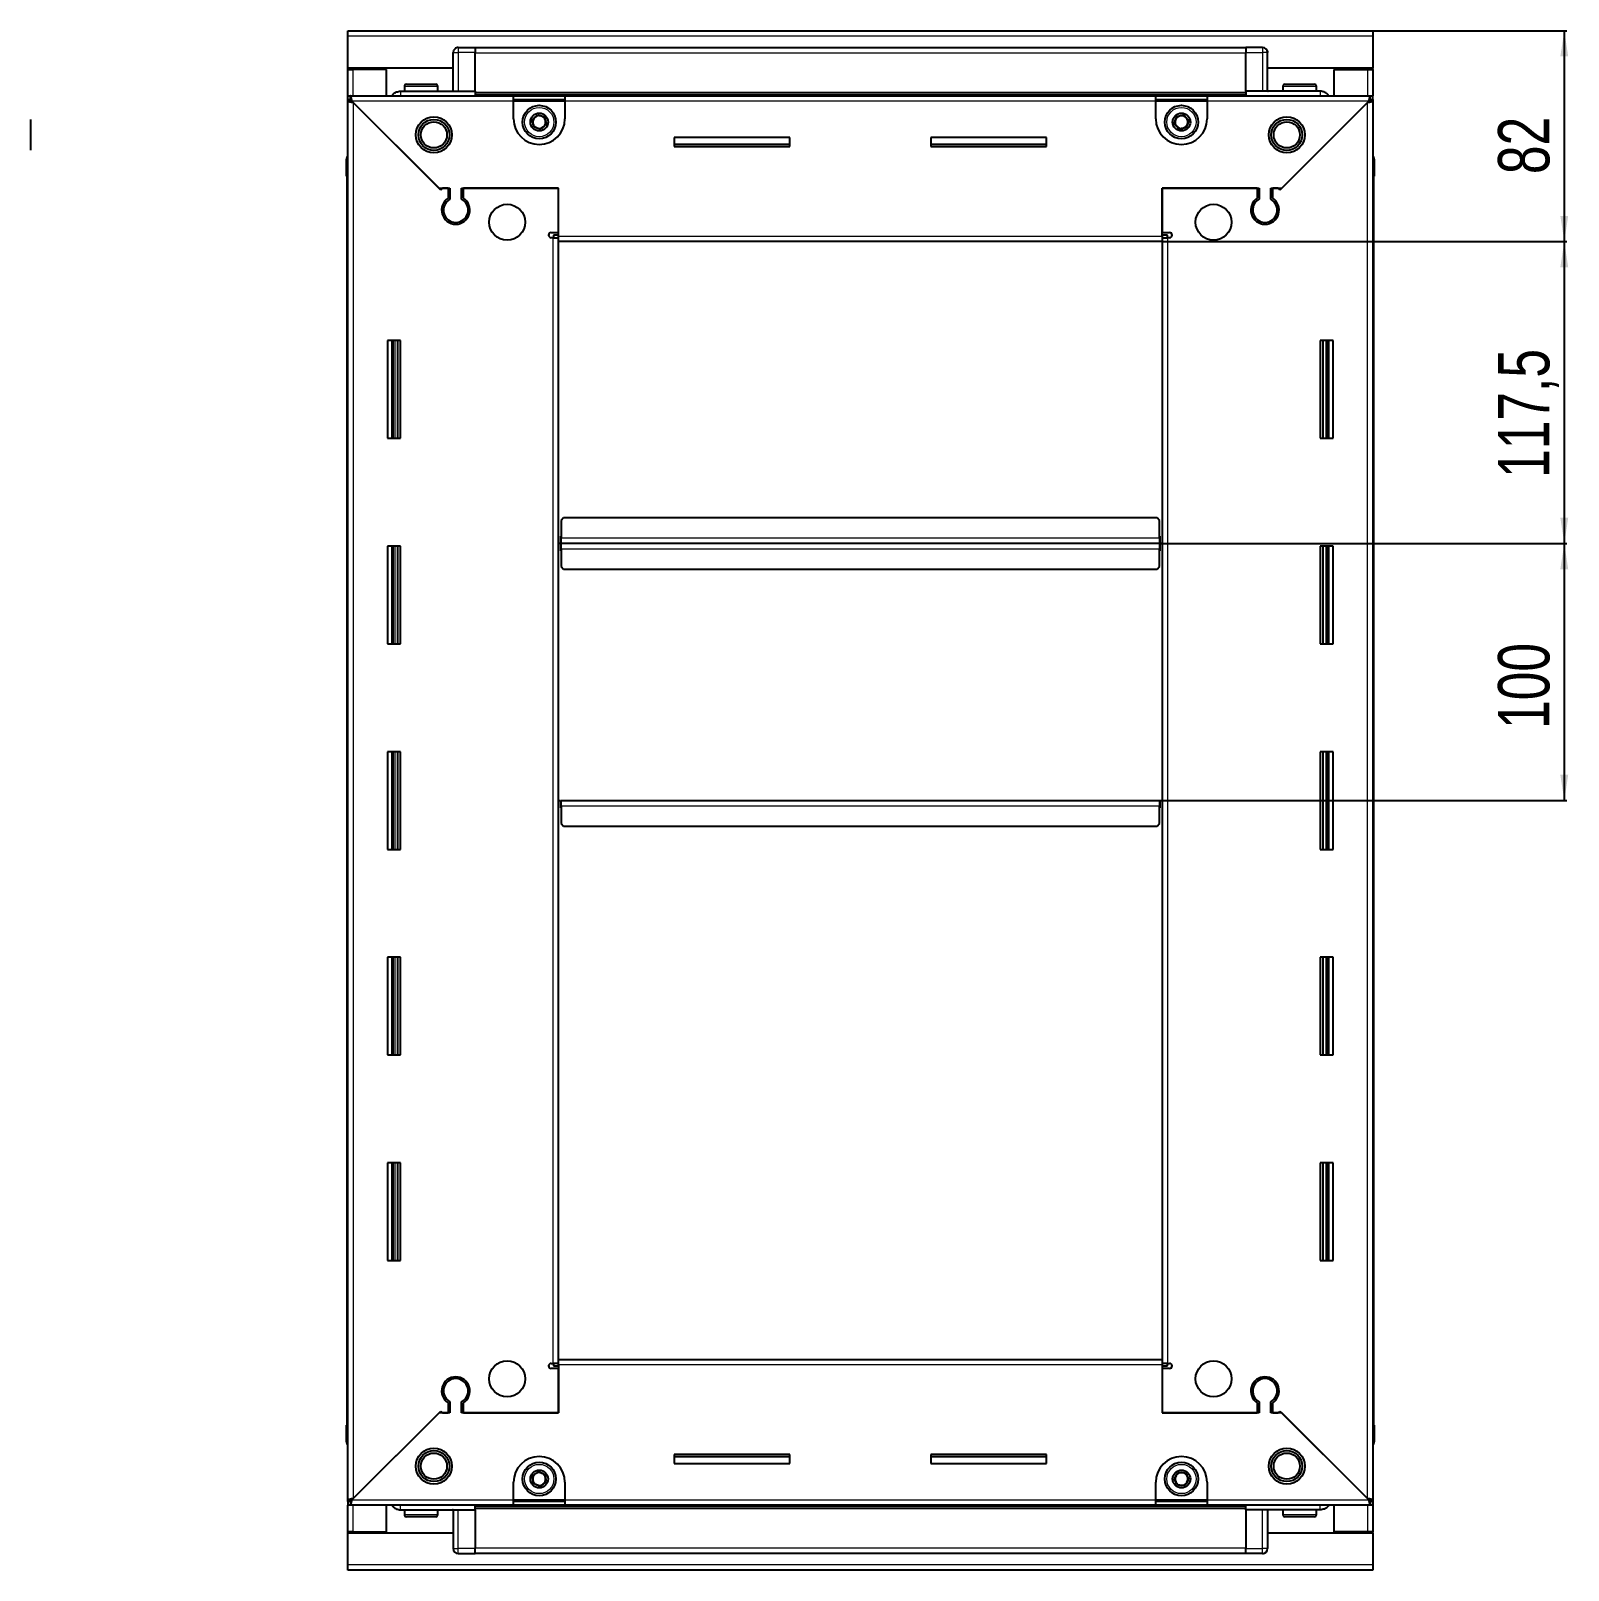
# Model space of a CAD drawing. Header units: millimetres. Extents: x 1021 to 3854, y -887 to 1579.
# Drawn here: x 3255 to 3854, y 843 to 1442 of the extents above; entities that cross this region are included whole.
import ezdxf

# ---------------------------------------------------------------- set-up
doc = ezdxf.new("R2010")
doc.units = ezdxf.units.MM
doc.layers.add('FORMAT', color=7, linetype='Continuous')
doc.styles.add('SLDTEXTSTYLE0', font='TXT', dxfattribs={"width": 0.75})
doc.dimstyles.new('SLDDIMSTYLE0', dxfattribs={"dimtxt": 20, "dimasz": 10, "dimexe": 0, "dimexo": 0.0625, "dimgap": 5, "dimtad": 2, "dimdec": 1, "dimrnd": 1e-09, "dimzin": 12, "dimdsep": 46, "dimtxsty": 'SLDTEXTSTYLE0', "dimsah": 1, "dimcen": 0.09, "dimadec": 0, "dimazin": 3, "dimtfac": 1, "dimtofl": 0, "dimtmove": 0, "dimatfit": 3, "dimfxl": 0, "dimfrac": 2, "dimtolj": 1, "dimtzin": 12, "dimarcsym": 0})

# ---------------------------------------------------------------- blocks, each defined once
blk = doc.blocks.new('_D_5')
at = {"layer": 'FORMAT'}
for p, q in [((3777.51, 1442.16), (3853.01, 1442.16)), ((3852.01, 1442.16), (3852.01, 1360.16)), ((3695.51, 1360.16), (3853.01, 1360.16))]:
    blk.add_line(p, q, dxfattribs=at)
for points in [[(3852.01, 1442.16), (3850.47, 1432.16), (3853.54, 1432.16)], [(3852.01, 1360.16), (3853.54, 1370.16), (3850.47, 1370.16)]]:
    blk.add_solid(points, dxfattribs=at)
at = {"layer": 'FORMAT', "insert": (3826.22, 1386.39), "char_height": 20, "attachment_point": 1, "rotation": 90, "style": 'SLDTEXTSTYLE0'}
blk.add_mtext('82', dxfattribs=at)
blk = doc.blocks.new('_D_6')
at = {"layer": 'FORMAT'}
for p, q in [((3695.51, 1360.16), (3853.01, 1360.16)), ((3852.01, 1360.16), (3852.01, 1242.66)), ((3694.51, 1242.66), (3853.01, 1242.66))]:
    blk.add_line(p, q, dxfattribs=at)
for points in [[(3852.01, 1360.16), (3850.47, 1350.16), (3853.54, 1350.16)], [(3852.01, 1242.66), (3853.54, 1252.66), (3850.47, 1252.66)]]:
    blk.add_solid(points, dxfattribs=at)
at = {"layer": 'FORMAT', "insert": (3826.22, 1268.16), "char_height": 20, "attachment_point": 1, "rotation": 90, "style": 'SLDTEXTSTYLE0'}
blk.add_mtext('117,5', dxfattribs=at)
blk = doc.blocks.new('_D_7')
at = {"layer": 'FORMAT'}
for p, q in [((3694.51, 1242.66), (3853.01, 1242.66)), ((3852.01, 1242.66), (3852.01, 1142.66)), ((3694.51, 1142.66), (3853.01, 1142.66))]:
    blk.add_line(p, q, dxfattribs=at)
for points in [[(3852.01, 1242.66), (3850.47, 1232.66), (3853.54, 1232.66)], [(3852.01, 1142.66), (3853.54, 1152.66), (3850.47, 1152.66)]]:
    blk.add_solid(points, dxfattribs=at)
at = {"layer": 'FORMAT', "insert": (3826.22, 1170.5), "char_height": 20, "attachment_point": 1, "rotation": 90, "style": 'SLDTEXTSTYLE0'}
blk.add_mtext('100', dxfattribs=at)

msp = doc.modelspace()

# ---------------------------------------------------------------- linework, layer by layer
at = {"color": 7, "linetype": 'Continuous', "lineweight": 25}
for p, q in [((3378.5, 1440.06), (3378.5, 1442.16)), ((3378.5, 1442.16), (3777.5, 1442.16)), ((3378.5, 1427.66), (3378.5, 1440.06)), ((3777.5, 1442.16), (3777.5, 1440.06)), ((3777.5, 1440.06), (3777.5, 1427.66)), ((3419.5, 1418.66), (3419.5, 1433.66)), ((3420.18, 1435.16), (3420.18, 1435.16)), ((3421.5, 1435.66), (3428, 1435.66)), ((3421.5, 1435.66), (3428, 1435.66)), ((3428, 1435.66), (3428, 1435.66)), ((3428, 1435.66), (3428, 1435.66)), ((3428, 1435.66), (3428, 1433.66)), ((3728, 1435.51), (3428, 1435.51)), ((3428, 1418.66), (3428, 1433.66)), ((3728, 1435.66), (3728, 1435.66)), ((3734.5, 1435.66), (3728, 1435.66)), ((3734.5, 1435.66), (3728, 1435.66)), ((3728, 1435.66), (3728, 1433.66)), ((3728, 1418.66), (3728, 1433.66)), ((3736.5, 1433.66), (3736.5, 1433.66)), ((3736.5, 1418.66), (3736.5, 1433.66)), ((3419.5, 1427.66), (3378.5, 1427.66)), ((3378.5, 1427.16), (3378.5, 1427.66)), ((3378.5, 1427.16), (3380.6, 1427.16)), ((3378.5, 1416.91), (3378.5, 1427.16)), ((3380, 1427.16), (3380, 1427.66)), ((3393.5, 1427.16), (3380.6, 1427.16)), ((3393.5, 1416.91), (3393.5, 1427.16)), ((3777.5, 1427.66), (3736.5, 1427.66)), ((3762.5, 1416.91), (3762.5, 1427.16)), ((3762.5, 1427.16), (3775.4, 1427.16)), ((3775.4, 1427.16), (3777.5, 1427.16)), ((3776, 1427.16), (3776, 1427.66)), ((3777.5, 1427.16), (3777.5, 1427.66)), ((3777.5, 1427.16), (3777.5, 1416.91)), ((3400.5, 1420.56), (3400.5, 1418.66)), ((3401.3, 1421.36), (3412.7, 1421.36)), ((3413.5, 1418.66), (3413.5, 1420.56)), ((3742.5, 1420.56), (3742.5, 1418.66)), ((3743.3, 1421.36), (3754.7, 1421.36)), ((3755.5, 1418.66), (3755.5, 1420.56)), ((3378.5, 1415.41), (3378.5, 1416.91)), ((3378.5, 1416.91), (3379.5, 1416.91)), ((3378.5, 1414.91), (3378.5, 1415.41)), ((3378.5, 1415.41), (3379.5, 1415.41)), ((3378.5, 870.41), (3378.5, 1414.91)), ((3380, 1414.91), (3378.5, 1414.91)), ((3379.5, 1415.41), (3379.5, 1416.91)), ((3379.5, 1416.91), (3443, 1416.91)), ((3380.1, 1414.81), (3414, 1380.91)), ((3414.7, 1380.21), (3380.6, 1414.31)), ((3399, 1418.66), (3428, 1418.66)), ((3428, 1418.66), (3428, 1418.16)), ((3428, 1417.51), (3728, 1417.51)), ((3443, 1414.81), (3443, 1416.91)), ((3443, 1416.91), (3463, 1416.91)), ((3443, 1415.41), (3463, 1415.41)), ((3443, 1407.91), (3443, 1414.81)), ((3463, 1416.91), (3463, 1414.81)), ((3463, 1416.91), (3693, 1416.91)), ((3463, 1414.81), (3463, 1407.91)), ((3693, 1414.81), (3693, 1416.91)), ((3693, 1416.91), (3713, 1416.91)), ((3693, 1415.41), (3713, 1415.41)), ((3693, 1407.91), (3693, 1414.81)), ((3713, 1416.91), (3776.5, 1416.91)), ((3713, 1416.91), (3713, 1414.81)), ((3713, 1414.81), (3713, 1407.91)), ((3757, 1418.66), (3728, 1418.66)), ((3728, 1418.66), (3728, 1418.16)), ((3775.4, 1414.31), (3741.3, 1380.21)), ((3742, 1380.91), (3775.9, 1414.81)), ((3776, 1414.91), (3777.5, 1414.91)), ((3776.5, 1415.41), (3776.5, 1416.91)), ((3776.5, 1416.91), (3777.5, 1416.91)), ((3776.5, 1415.41), (3777.5, 1415.41)), ((3777.5, 1415.41), (3777.5, 1416.91)), ((3777.5, 1415.41), (3777.5, 1414.91)), ((3777.5, 1414.91), (3777.5, 870.41)), ((3255.08, 1395.66), (3255.08, 1407.66)), ((3550.5, 1400.66), (3505.5, 1400.66)), ((3505.5, 1400.66), (3505.5, 1397.16)), ((3550.5, 1397.91), (3505.5, 1397.91)), ((3505.5, 1397.16), (3550.5, 1397.16)), ((3550.5, 1397.16), (3550.5, 1400.66)), ((3650.5, 1400.66), (3605.5, 1400.66)), ((3605.5, 1400.66), (3605.5, 1397.16)), ((3650.5, 1397.91), (3605.5, 1397.91)), ((3605.5, 1397.16), (3650.5, 1397.16)), ((3650.5, 1397.16), (3650.5, 1400.66)), ((3378, 1392.16), (3378, 1385.66)), ((3378, 1385.66), (3378, 1392.16)), ((3777.51, 1393.49), (3777.51, 1393.49)), ((3778, 1385.66), (3778, 1392.16)), ((3778.01, 1392.16), (3778.01, 1385.66)), ((3378, 1385.66), (3378, 1385.66)), ((3378.5, 1385.66), (3378, 1385.66)), ((3378.15, 1385.66), (3378.15, 899.66)), ((3777.51, 1385.66), (3778, 1385.66)), ((3777.85, 899.66), (3777.85, 1385.66)), ((3778, 1385.66), (3778, 1385.66)), ((3778.01, 1385.66), (3778, 1385.66)), ((3414, 1380.91), (3418.2, 1380.91)), ((3415.4, 1380.91), (3414.7, 1380.21)), ((3417.5, 1380.91), (3415.4, 1380.91)), ((3417.5, 1380.91), (3417.5, 1377.02)), ((3418.2, 1380.91), (3418.2, 1376.63)), ((3422.8, 1380.91), (3460.5, 1380.91)), ((3422.8, 1376.63), (3422.8, 1380.91)), ((3423.5, 1377.02), (3423.5, 1380.91)), ((3460.5, 1380.91), (3423.5, 1380.91)), ((3460.5, 1362.26), (3460.5, 1380.91)), ((3460.5, 1363.66), (3460.5, 1380.91)), ((3695.5, 1380.91), (3733.2, 1380.91)), ((3695.5, 1362.26), (3695.5, 1380.91)), ((3695.5, 1380.91), (3695.5, 1363.66)), ((3732.5, 1380.91), (3695.5, 1380.91)), ((3732.5, 1380.91), (3732.5, 1377.02)), ((3733.2, 1380.91), (3733.2, 1376.63)), ((3737.8, 1380.91), (3742, 1380.91)), ((3737.8, 1376.63), (3737.8, 1380.91)), ((3740.6, 1380.91), (3738.5, 1380.91)), ((3738.5, 1377.02), (3738.5, 1380.91)), ((3741.3, 1380.21), (3740.6, 1380.91)), ((3418.5, 1368.05), (3418.5, 1367.29)), ((3737.5, 1368.05), (3737.5, 1367.29)), ((3457.65, 1363.66), (3460.5, 1363.66)), ((3458.4, 1361.66), (3457.65, 1361.66)), ((3458.4, 1361.66), (3460.5, 1361.66)), ((3460.5, 1362.66), (3458.5, 1362.66)), ((3458.5, 1362.66), (3458.5, 1361.66)), ((3460.5, 1360.16), (3460.5, 1362.26)), ((3695.5, 1360.16), (3460.5, 1360.16)), ((3460.5, 925.16), (3460.5, 1360.16)), ((3695.5, 1363.66), (3698.35, 1363.66)), ((3697.5, 1362.66), (3695.5, 1362.66)), ((3695.5, 1362.26), (3695.5, 1360.16)), ((3695.5, 1361.66), (3697.6, 1361.66)), ((3695.5, 1360.16), (3695.5, 925.16)), ((3697.5, 1361.66), (3697.5, 1362.66)), ((3698.35, 1361.66), (3697.6, 1361.66)), ((3399, 1321.66), (3394, 1321.66)), ((3394, 1321.66), (3394, 1283.66)), ((3396.15, 1283.66), (3396.15, 1321.66)), ((3397.95, 1283.66), (3397.95, 1321.66)), ((3397.98, 1283.66), (3397.98, 1321.66)), ((3399, 1283.66), (3399, 1321.66)), ((3757, 1321.66), (3757, 1283.66)), ((3762, 1321.66), (3757, 1321.66)), ((3758.03, 1321.66), (3758.03, 1283.66)), ((3758.06, 1321.66), (3758.06, 1283.66)), ((3759.85, 1321.66), (3759.85, 1283.66)), ((3762, 1283.66), (3762, 1321.66)), ((3394, 1283.66), (3399, 1283.66)), ((3757, 1283.66), (3762, 1283.66)), ((3462.5, 1252.66), (3461.5, 1251.66)), ((3693.5, 1252.66), (3462.5, 1252.66)), ((3694.5, 1251.66), (3693.5, 1252.66)), ((3461.5, 1251.66), (3461.5, 1244.76)), ((3694.5, 1244.76), (3694.5, 1251.66)), ((3399, 1241.66), (3394, 1241.66)), ((3394, 1241.66), (3394, 1203.66)), ((3396.15, 1203.66), (3396.15, 1241.66)), ((3397.95, 1203.66), (3397.95, 1241.66)), ((3397.98, 1203.66), (3397.98, 1241.66)), ((3399, 1203.66), (3399, 1241.66)), ((3461.25, 1242.66), (3460.5, 1242.66)), ((3461.5, 1245.51), (3461.25, 1245.51)), ((3461.25, 1245.51), (3461.25, 1242.66)), ((3461.25, 1242.66), (3461.25, 1239.81)), ((3461.5, 1242.66), (3461.5, 1244.76)), ((3461.5, 1240.56), (3461.5, 1242.66)), ((3694.5, 1242.66), (3461.5, 1242.66)), ((3461.5, 1240.56), (3461.5, 1233.66)), ((3694.75, 1245.51), (3694.5, 1245.51)), ((3694.5, 1244.76), (3694.5, 1242.66)), ((3694.5, 1242.66), (3694.5, 1240.56)), ((3694.5, 1233.66), (3694.5, 1240.56)), ((3694.75, 1242.66), (3694.75, 1245.51)), ((3694.75, 1239.81), (3694.75, 1242.66)), ((3695.5, 1242.66), (3694.75, 1242.66)), ((3757, 1241.66), (3757, 1203.66)), ((3762, 1241.66), (3757, 1241.66)), ((3758.03, 1241.66), (3758.03, 1203.66)), ((3758.06, 1241.66), (3758.06, 1203.66)), ((3759.85, 1241.66), (3759.85, 1203.66)), ((3762, 1203.66), (3762, 1241.66)), ((3461.25, 1239.81), (3461.5, 1239.81)), ((3694.5, 1239.81), (3694.75, 1239.81)), ((3461.5, 1233.66), (3462.5, 1232.66)), ((3462.5, 1232.66), (3693.5, 1232.66)), ((3693.5, 1232.66), (3694.5, 1233.66)), ((3394, 1203.66), (3399, 1203.66)), ((3757, 1203.66), (3762, 1203.66)), ((3399, 1161.66), (3394, 1161.66)), ((3394, 1161.66), (3394, 1123.66)), ((3396.15, 1123.66), (3396.15, 1161.66)), ((3397.95, 1123.66), (3397.95, 1161.66)), ((3397.98, 1123.66), (3397.98, 1161.66)), ((3399, 1123.66), (3399, 1161.66)), ((3757, 1161.66), (3757, 1123.66)), ((3762, 1161.66), (3757, 1161.66)), ((3758.03, 1161.66), (3758.03, 1123.66)), ((3758.06, 1161.66), (3758.06, 1123.66)), ((3759.85, 1161.66), (3759.85, 1123.66)), ((3762, 1123.66), (3762, 1161.66)), ((3460.5, 1142.66), (3461.25, 1142.66)), ((3461.25, 1142.66), (3461.25, 1139.81)), ((3461.25, 1139.81), (3461.5, 1139.81)), ((3461.5, 1140.56), (3461.5, 1142.66)), ((3461.5, 1142.66), (3694.5, 1142.66)), ((3461.5, 1140.56), (3461.5, 1133.66)), ((3694.5, 1142.66), (3694.5, 1140.56)), ((3694.5, 1133.66), (3694.5, 1140.56)), ((3694.5, 1139.81), (3694.75, 1139.81)), ((3694.75, 1139.81), (3694.75, 1142.66)), ((3694.75, 1142.66), (3695.5, 1142.66)), ((3461.5, 1133.66), (3462.5, 1132.66)), ((3462.5, 1132.66), (3693.5, 1132.66)), ((3693.5, 1132.66), (3694.5, 1133.66)), ((3394, 1123.66), (3399, 1123.66)), ((3757, 1123.66), (3762, 1123.66)), ((3399, 1081.66), (3394, 1081.66)), ((3394, 1081.66), (3394, 1043.66)), ((3396.15, 1043.66), (3396.15, 1081.66)), ((3397.95, 1043.66), (3397.95, 1081.66)), ((3397.98, 1043.66), (3397.98, 1081.66)), ((3399, 1043.66), (3399, 1081.66)), ((3757, 1081.66), (3757, 1043.66)), ((3762, 1081.66), (3757, 1081.66)), ((3758.03, 1081.66), (3758.03, 1043.66)), ((3758.06, 1081.66), (3758.06, 1043.66)), ((3759.85, 1081.66), (3759.85, 1043.66)), ((3762, 1043.66), (3762, 1081.66)), ((3394, 1043.66), (3399, 1043.66)), ((3757, 1043.66), (3762, 1043.66)), ((3399, 1001.66), (3394, 1001.66)), ((3394, 1001.66), (3394, 963.66)), ((3396.15, 963.66), (3396.15, 1001.66)), ((3397.95, 963.66), (3397.95, 1001.66)), ((3397.98, 963.66), (3397.98, 1001.66)), ((3399, 963.66), (3399, 1001.66)), ((3757, 1001.66), (3757, 963.66)), ((3762, 1001.66), (3757, 1001.66)), ((3758.03, 1001.66), (3758.03, 963.66)), ((3758.06, 1001.66), (3758.06, 963.66)), ((3759.85, 1001.66), (3759.85, 963.66)), ((3762, 963.66), (3762, 1001.66)), ((3394, 963.66), (3399, 963.66)), ((3757, 963.66), (3762, 963.66)), ((3457.65, 923.66), (3458.4, 923.66)), ((3460.5, 923.66), (3458.4, 923.66)), ((3458.5, 923.66), (3458.5, 922.66)), ((3458.5, 922.66), (3460.5, 922.66)), ((3460.5, 923.06), (3460.5, 925.16)), ((3460.5, 925.16), (3695.5, 925.16)), ((3460.5, 923.06), (3460.5, 904.41)), ((3695.5, 925.16), (3695.5, 923.06)), ((3697.6, 923.66), (3695.5, 923.66)), ((3695.5, 923.06), (3695.5, 904.41)), ((3695.5, 922.66), (3697.5, 922.66)), ((3697.5, 922.66), (3697.5, 923.66)), ((3697.6, 923.66), (3698.35, 923.66)), ((3418.5, 918.04), (3418.5, 917.28)), ((3460.5, 921.66), (3457.65, 921.66)), ((3460.5, 904.41), (3460.5, 921.66)), ((3695.5, 921.66), (3695.5, 904.41)), ((3698.35, 921.66), (3695.5, 921.66)), ((3737.5, 918.04), (3737.5, 917.28)), ((3380.6, 871.01), (3414.7, 905.11)), ((3414.7, 905.11), (3415.4, 904.41)), ((3417.5, 908.3), (3417.5, 904.41)), ((3418.2, 908.7), (3418.2, 904.41)), ((3422.8, 904.41), (3422.8, 908.7)), ((3423.5, 904.41), (3423.5, 908.3)), ((3732.5, 908.3), (3732.5, 904.41)), ((3733.2, 908.7), (3733.2, 904.41)), ((3737.8, 904.41), (3737.8, 908.7)), ((3738.5, 904.41), (3738.5, 908.3)), ((3740.6, 904.41), (3741.3, 905.11)), ((3741.3, 905.11), (3775.4, 871.01)), ((3378, 899.66), (3378, 899.66)), ((3378, 893.16), (3378, 899.66)), ((3378, 899.66), (3378, 899.66)), ((3378, 899.66), (3378, 893.16)), ((3378.5, 899.66), (3378, 899.66)), ((3414, 904.41), (3380.1, 870.51)), ((3418.2, 904.41), (3414, 904.41)), ((3415.4, 904.41), (3417.5, 904.41)), ((3460.5, 904.41), (3422.8, 904.41)), ((3423.5, 904.41), (3460.5, 904.41)), ((3733.2, 904.41), (3695.5, 904.41)), ((3695.5, 904.41), (3732.5, 904.41)), ((3742, 904.41), (3737.8, 904.41)), ((3738.5, 904.41), (3740.6, 904.41)), ((3775.9, 870.51), (3742, 904.41)), ((3777.5, 899.66), (3778, 899.66)), ((3778.01, 899.66), (3778, 899.66)), ((3778, 899.66), (3778, 893.16)), ((3778.01, 893.16), (3778.01, 899.66)), ((3378.5, 891.84), (3378.5, 891.84)), ((3550.5, 888.16), (3505.5, 888.16)), ((3505.5, 888.16), (3505.5, 884.66)), ((3505.5, 887.41), (3550.5, 887.41)), ((3550.5, 884.66), (3550.5, 888.16)), ((3650.5, 888.16), (3605.5, 888.16)), ((3605.5, 888.16), (3605.5, 884.66)), ((3605.5, 887.41), (3650.5, 887.41)), ((3650.5, 884.66), (3650.5, 888.16)), ((3505.5, 884.66), (3550.5, 884.66)), ((3605.5, 884.66), (3650.5, 884.66)), ((3443, 870.51), (3443, 877.41)), ((3463, 877.41), (3463, 870.51)), ((3693, 870.51), (3693, 877.41)), ((3713, 877.41), (3713, 870.51)), ((3378.5, 869.91), (3378.5, 870.41)), ((3380, 870.41), (3378.5, 870.41)), ((3378.5, 869.91), (3378.5, 868.41)), ((3379.5, 869.91), (3378.5, 869.91)), ((3379.5, 869.91), (3379.5, 868.41)), ((3443, 868.41), (3443, 870.51)), ((3463, 869.91), (3443, 869.91)), ((3463, 870.51), (3463, 868.41)), ((3693, 868.41), (3693, 870.51)), ((3713, 869.91), (3693, 869.91)), ((3713, 870.51), (3713, 868.41)), ((3776, 870.41), (3777.5, 870.41)), ((3776.5, 869.91), (3776.5, 868.41)), ((3777.5, 869.91), (3776.5, 869.91)), ((3777.5, 870.41), (3777.5, 869.91)), ((3777.5, 869.91), (3777.5, 868.41)), ((3378.5, 858.16), (3378.5, 868.41)), ((3379.5, 868.41), (3378.5, 868.41)), ((3443, 868.41), (3379.5, 868.41)), ((3393.5, 858.16), (3393.5, 868.41)), ((3399, 866.66), (3428, 866.66)), ((3400.5, 866.66), (3400.5, 864.76)), ((3405.08, 863.96), (3401.3, 863.96)), ((3412.7, 863.96), (3405.08, 863.96)), ((3413.5, 864.76), (3413.5, 866.66)), ((3419.5, 866.66), (3419.5, 851.66)), ((3728, 867.81), (3428, 867.81)), ((3428, 866.66), (3428, 867.16)), ((3428, 866.66), (3428, 851.66)), ((3463, 868.41), (3443, 868.41)), ((3693, 868.41), (3463, 868.41)), ((3713, 868.41), (3693, 868.41)), ((3776.5, 868.41), (3713, 868.41)), ((3728, 866.66), (3728, 867.16)), ((3757, 866.66), (3728, 866.66)), ((3728, 866.66), (3728, 851.66)), ((3736.5, 866.66), (3736.5, 851.66)), ((3742.5, 866.66), (3742.5, 864.76)), ((3750.3, 863.96), (3743.3, 863.96)), ((3754.7, 863.96), (3750.3, 863.96)), ((3755.5, 864.76), (3755.5, 866.66)), ((3762.5, 858.16), (3762.5, 868.41)), ((3777.5, 868.41), (3776.5, 868.41)), ((3777.5, 868.41), (3777.5, 858.16)), ((3380.6, 858.16), (3378.5, 858.16)), ((3378.5, 857.66), (3378.5, 858.16)), ((3378.5, 845.26), (3378.5, 857.66)), ((3378.5, 857.66), (3419.5, 857.66)), ((3380, 857.66), (3380, 858.16)), ((3380.6, 858.16), (3393.5, 858.16)), ((3736.5, 857.66), (3777.5, 857.66)), ((3775.4, 858.16), (3762.5, 858.16)), ((3777.5, 858.16), (3775.4, 858.16)), ((3776, 857.66), (3776, 858.16)), ((3777.5, 857.66), (3777.5, 858.16)), ((3777.5, 857.66), (3777.5, 845.26)), ((3419.5, 851.66), (3419.5, 851.66)), ((3428, 849.66), (3428, 851.66)), ((3728, 849.66), (3728, 851.66)), ((3378.5, 843.16), (3378.5, 845.26)), ((3421.5, 849.66), (3428, 849.66)), ((3421.5, 849.66), (3428, 849.66)), ((3428, 849.81), (3728, 849.81)), ((3428, 849.66), (3428, 849.66)), ((3728, 849.66), (3728.01, 849.66)), ((3734.5, 849.66), (3728, 849.66)), ((3728, 849.66), (3728, 849.66)), ((3734.5, 849.66), (3728, 849.66)), ((3735.83, 850.16), (3735.83, 850.16)), ((3777.5, 845.26), (3777.5, 843.16)), ((3777.5, 843.16), (3378.5, 843.16))]:
    msp.add_line(p, q, dxfattribs=at)
at = {"color": 8, "linetype": 'Continuous', "lineweight": 18}
for p, q in [((3777.5, 1440.06), (3378.5, 1440.06)), ((3419.5, 1433.66), (3421.5, 1433.66)), ((3421.5, 1435.66), (3421.5, 1433.66)), ((3421.5, 1433.66), (3421.5, 1418.66)), ((3428, 1433.66), (3421.5, 1433.66)), ((3728, 1433.51), (3428, 1433.51)), ((3728, 1433.66), (3734.5, 1433.66)), ((3734.5, 1435.66), (3734.5, 1433.66)), ((3734.5, 1433.66), (3734.5, 1418.66)), ((3736.5, 1433.66), (3734.5, 1433.66)), ((3380.6, 1427.16), (3380.6, 1427.66)), ((3380.6, 1416.91), (3380.6, 1427.16)), ((3775.4, 1427.66), (3775.4, 1427.16)), ((3775.4, 1427.16), (3775.4, 1416.91)), ((3400.5, 1420.56), (3413.5, 1420.56)), ((3742.5, 1420.56), (3755.5, 1420.56)), ((3443, 1414.81), (3380.1, 1414.81)), ((3380.6, 1414.31), (3380.6, 871.01)), ((3728, 1418.16), (3428, 1418.16)), ((3728, 1416.93), (3428, 1416.93)), ((3443, 1414.81), (3463, 1414.81)), ((3693, 1414.81), (3463, 1414.81)), ((3693, 1414.81), (3713, 1414.81)), ((3775.9, 1414.81), (3713, 1414.81)), ((3775.4, 871.01), (3775.4, 1414.31)), ((3378.5, 1392.16), (3378, 1392.16)), ((3777.5, 1392.16), (3778, 1392.16)), ((3458.4, 923.66), (3458.4, 1361.66)), ((3460.5, 1362.26), (3695.5, 1362.26)), ((3697.6, 1361.66), (3697.6, 923.66)), ((3395.5, 1321.66), (3395.5, 1283.66)), ((3396.74, 1321.66), (3396.74, 1283.66)), ((3759.27, 1283.66), (3759.27, 1321.66)), ((3760.5, 1283.66), (3760.5, 1321.66)), ((3395.5, 1241.66), (3395.5, 1203.66)), ((3396.74, 1241.66), (3396.74, 1203.66)), ((3694.5, 1244.76), (3461.5, 1244.76)), ((3461.5, 1240.56), (3694.5, 1240.56)), ((3759.27, 1203.66), (3759.27, 1241.66)), ((3760.5, 1203.66), (3760.5, 1241.66)), ((3395.5, 1161.66), (3395.5, 1123.66)), ((3396.74, 1161.66), (3396.74, 1123.66)), ((3759.27, 1123.66), (3759.27, 1161.66)), ((3760.5, 1123.66), (3760.5, 1161.66)), ((3461.5, 1140.56), (3694.5, 1140.56)), ((3395.5, 1081.66), (3395.5, 1043.66)), ((3396.74, 1081.66), (3396.74, 1043.66)), ((3759.27, 1043.66), (3759.27, 1081.66)), ((3760.5, 1043.66), (3760.5, 1081.66)), ((3395.5, 1001.66), (3395.5, 963.66)), ((3396.74, 1001.66), (3396.74, 963.66)), ((3759.27, 963.66), (3759.27, 1001.66)), ((3760.5, 963.66), (3760.5, 1001.66)), ((3695.5, 923.06), (3460.5, 923.06)), ((3378.5, 893.16), (3378, 893.16)), ((3777.5, 893.16), (3778, 893.16)), ((3380.1, 870.51), (3443, 870.51)), ((3463, 870.51), (3443, 870.51)), ((3463, 870.51), (3693, 870.51)), ((3713, 870.51), (3693, 870.51)), ((3713, 870.51), (3775.9, 870.51)), ((3380.6, 858.16), (3380.6, 868.41)), ((3404.81, 864.76), (3400.5, 864.76)), ((3413.5, 864.76), (3404.81, 864.76)), ((3421.5, 851.66), (3421.5, 866.66)), ((3428, 868.4), (3728, 868.4)), ((3428, 867.16), (3728, 867.16)), ((3734.5, 851.66), (3734.5, 866.66)), ((3750.48, 864.76), (3742.5, 864.76)), ((3755.5, 864.76), (3750.48, 864.76)), ((3775.4, 868.41), (3775.4, 858.16)), ((3380.6, 857.66), (3380.6, 858.16)), ((3775.4, 858.16), (3775.4, 857.66)), ((3419.5, 851.66), (3421.5, 851.66)), ((3428, 851.66), (3421.5, 851.66)), ((3421.5, 849.66), (3421.5, 851.66)), ((3428, 851.81), (3728, 851.81)), ((3728, 851.66), (3734.5, 851.66)), ((3736.5, 851.66), (3734.5, 851.66)), ((3734.5, 849.66), (3734.5, 851.66)), ((3777.5, 845.26), (3378.5, 845.26))]:
    msp.add_line(p, q, dxfattribs=at)
at = {"color": 7, "linetype": 'Continuous', "lineweight": 25, "flags": 128}
msp.add_lwpolyline([(3736.36, 1434.42), (3736.47, 1434.05), (3736.5, 1433.66)], dxfattribs=at)
at = {"color": 7, "linetype": 'Continuous', "lineweight": 25}
for centre, radius in [((3412, 1401.66), 7), ((3412, 1401.66), 6.03), ((3453, 1406.66), 6.5), ((3453, 1406.66), 3.46), ((3703, 1406.66), 6.5), ((3703, 1406.66), 3.46), ((3744, 1401.66), 7), ((3744, 1401.66), 6.03), ((3412, 1401.66), 5.1), ((3744, 1401.66), 5.1), ((3440.5, 1367.66), 7), ((3715.5, 1367.66), 7), ((3440.5, 917.66), 7), ((3715.5, 917.66), 7), ((3412, 883.66), 7), ((3412, 883.66), 6.03), ((3412, 883.66), 5.1), ((3744, 883.66), 7), ((3744, 883.66), 6.03), ((3744, 883.66), 5.1), ((3453, 878.66), 6.5), ((3453, 878.66), 3.46), ((3703, 878.66), 6.5), ((3703, 878.66), 3.46)]:
    msp.add_circle(centre, radius, dxfattribs=at)
at = {"color": 8, "linetype": 'Continuous', "lineweight": 18}
for centre in [(3453, 1406.66), (3703, 1406.66), (3453, 878.66), (3703, 878.66)]:
    msp.add_circle(centre, 5.7, dxfattribs=at)
at = {"color": 7, "linetype": 'Continuous', "lineweight": 25}
for centre, radius, start, end in [((3421.5, 1433.66), 2, 90, 180), ((3421.5, 1433.66), 2, 90, 131.40962), ((3734.5, 1433.66), 2, 0, 90), ((3401.3, 1420.56), 0.8, 90, 180), ((3412.7, 1420.56), 0.8, 0, 90), ((3743.3, 1420.56), 0.8, 90, 180), ((3754.7, 1420.56), 0.8, 0, 90), ((3419.3, 1418.86), 0.2, 270, 0), ((3736.7, 1418.86), 0.2, 180, 270), ((3453, 1407.91), 10, 180, 270), ((3453, 1406.66), 2.5, 134.01559, 194.01559), ((3453, 1406.66), 2.5, 74.01559, 134.01559), ((3453, 1407.91), 10, 270, 0), ((3453, 1406.66), 2.5, 14.01559, 74.01559), ((3703, 1407.91), 10, 180, 270), ((3703, 1406.66), 2.5, 100.11158, 160.11158), ((3703, 1406.66), 2.5, 40.11158, 100.11158), ((3703, 1407.91), 10, 270, 0), ((3703, 1406.66), 2.5, 340.11158, 40.11158), ((3453, 1406.66), 2.5, 194.01559, 254.01559), ((3453, 1406.66), 2.5, 254.01559, 314.01559), ((3453, 1406.66), 2.5, 314.01559, 14.01559), ((3703, 1406.66), 2.5, 160.11158, 220.11158), ((3703, 1406.66), 2.5, 220.11158, 280.11158), ((3703, 1406.66), 2.5, 280.11158, 340.11158), ((3380, 1392.16), 2, 138.59038, 180), ((3776, 1392.16), 2, 0, 41.40962), ((3420.5, 1372.41), 5.5, 123.05573, 56.94427), ((3420.5, 1372.41), 4.8, 118.63099, 61.36901), ((3735.5, 1372.41), 5.5, 123.05573, 56.94427), ((3735.5, 1372.41), 4.8, 118.63099, 61.36901), ((3457.65, 1362.66), 1, 90, 270), ((3698.35, 1362.66), 1, 270, 90), ((3457.65, 922.66), 1, 90, 270), ((3698.35, 922.66), 1, 270, 90), ((3420.5, 912.91), 5.5, 303.05573, 236.94427), ((3420.5, 912.91), 4.8, 298.63099, 241.36901), ((3735.5, 912.91), 5.5, 303.05573, 236.94427), ((3735.5, 912.91), 4.8, 298.63099, 241.36901), ((3380, 893.16), 2, 180, 221.39416), ((3776, 893.16), 2, 318.59038, 0), ((3453, 877.41), 10, 90, 180), ((3453, 877.41), 10, 0, 90), ((3703, 877.41), 10, 90, 180), ((3703, 877.41), 10, 0, 90), ((3453, 878.66), 2.5, 127.47401, 187.47401), ((3453, 878.66), 2.5, 67.47401, 127.47401), ((3453, 878.66), 2.5, 7.47401, 67.47401), ((3703, 878.66), 2.5, 87.04236, 147.04236), ((3703, 878.66), 2.5, 27.04236, 87.04236), ((3453, 878.66), 2.5, 187.47401, 247.47401), ((3453, 878.66), 2.5, 247.47401, 307.47401), ((3453, 878.66), 2.5, 307.47401, 7.47401), ((3703, 878.66), 2.5, 147.04236, 207.04236), ((3703, 878.66), 2.5, 207.04236, 267.04236), ((3703, 878.66), 2.5, 267.04236, 327.04236), ((3703, 878.66), 2.5, 327.04236, 27.04236), ((3401.3, 864.76), 0.8, 180, 270), ((3412.7, 864.76), 0.8, 270, 360), ((3419.3, 866.46), 0.2, 0, 90), ((3736.7, 866.46), 0.2, 90, 180), ((3743.3, 864.76), 0.8, 180, 270), ((3754.7, 864.76), 0.8, 270, 360), ((3421.5, 851.66), 2, 180, 270), ((3421.5, 851.66), 2, 180, 270), ((3734.5, 851.66), 2, 270, 0), ((3734.5, 851.66), 2, 270, 311.40962)]:
    msp.add_arc(centre, radius, start, end, dxfattribs=at)
for points, knots in [([(3378.5, 1414.91), (3378.53, 1414.87), (3378.58, 1414.78), (3378.98, 1414.64), (3379.53, 1414.51), (3380.11, 1414.4), (3380.48, 1414.34), (3380.6, 1414.31)], [0, 0, 0, 0, 0.230255, 0.448522, 0.666786, 0.88505, 1, 1, 1, 1]), ([(3380.1, 1414.81), (3380.06, 1415.07), (3379.97, 1415.56), (3379.84, 1416.2), (3379.7, 1416.67), (3379.59, 1416.89), (3379.53, 1416.91), (3379.5, 1416.91)], [0, 0, 0, 0, 0.230255, 0.448522, 0.666786, 0.88505, 1, 1, 1, 1]), ([(3395.79, 1416.91), (3395.91, 1417.11), (3396.3, 1417.76), (3397.45, 1418.47), (3398.49, 1418.6), (3399, 1418.66)], [0, 0, 0, 0, 0.18225, 0.591125, 1, 1, 1, 1]), ([(3428, 1418.66), (3428, 1418.63), (3428, 1418.55), (3428, 1417.93), (3428, 1417.35), (3428, 1416.96), (3428, 1416.93)], [0, 0, 0, 0, 0.324279, 0.648558, 0.972836, 1, 1, 1, 1]), ([(3728, 1418.66), (3728, 1418.63), (3728, 1418.55), (3728, 1417.93), (3728, 1417.37), (3728, 1417), (3728, 1416.99)], [0, 0, 0, 0, 0.330266, 0.660532, 0.990799, 1, 1, 1, 1]), ([(3760.22, 1416.91), (3760.1, 1417.11), (3759.71, 1417.76), (3758.56, 1418.47), (3757.52, 1418.6), (3757, 1418.66)], [0, 0, 0, 0, 0.18225, 0.591125, 1, 1, 1, 1]), ([(3775.4, 1414.31), (3775.66, 1414.36), (3776.15, 1414.45), (3776.79, 1414.58), (3777.26, 1414.71), (3777.48, 1414.82), (3777.5, 1414.89), (3777.5, 1414.91)], [0, 0, 0, 0, 0.230255, 0.448522, 0.666786, 0.88505, 1, 1, 1, 1]), ([(3776.5, 1416.91), (3776.46, 1416.89), (3776.37, 1416.84), (3776.24, 1416.44), (3776.1, 1415.88), (3775.99, 1415.3), (3775.93, 1414.94), (3775.9, 1414.81)], [0, 0, 0, 0, 0.230255, 0.448522, 0.666786, 0.88505, 1, 1, 1, 1]), ([(3450.23, 1407.46), (3450.6, 1407.82), (3451.29, 1408.49), (3451.98, 1409.15), (3452.31, 1409.46)], [0, 0, 0, 0, 0.534686, 1, 1, 1, 1]), ([(3452.31, 1409.46), (3452.8, 1409.32), (3453.73, 1409.06), (3454.65, 1408.79), (3455.08, 1408.67)], [0, 0, 0, 0, 0.534686, 1, 1, 1, 1]), ([(3455.08, 1408.67), (3455.11, 1408.55), (3455.26, 1407.97), (3455.5, 1407), (3455.7, 1406.2), (3455.78, 1405.87)], [0, 0, 0, 0, 0.133125, 0.637099, 1, 1, 1, 1]), ([(3700.16, 1406.16), (3700.21, 1406.27), (3700.41, 1406.84), (3700.75, 1407.77), (3701.03, 1408.55), (3701.14, 1408.87)], [0, 0, 0, 0, 0.133125, 0.637099, 1, 1, 1, 1]), ([(3701.14, 1408.87), (3701.65, 1408.96), (3702.6, 1409.13), (3703.55, 1409.3), (3703.99, 1409.38)], [0, 0, 0, 0, 0.534686, 1, 1, 1, 1]), ([(3703.99, 1409.38), (3704.32, 1408.98), (3704.94, 1408.25), (3705.56, 1407.51), (3705.85, 1407.17)], [0, 0, 0, 0, 0.5346859, 1, 1, 1, 1]), ([(3450.93, 1404.66), (3450.85, 1404.99), (3450.65, 1405.79), (3450.4, 1406.76), (3450.26, 1407.34), (3450.23, 1407.46)], [0, 0, 0, 0, 0.3629006, 0.8668753, 1, 1, 1, 1]), ([(3453.7, 1403.86), (3453.21, 1404.01), (3452.28, 1404.27), (3451.36, 1404.54), (3450.93, 1404.66)], [0, 0, 0, 0, 0.534686, 1, 1, 1, 1]), ([(3455.78, 1405.87), (3455.41, 1405.51), (3454.72, 1404.84), (3454.03, 1404.17), (3453.7, 1403.86)], [0, 0, 0, 0, 0.534686, 1, 1, 1, 1]), ([(3702.02, 1403.95), (3701.69, 1404.34), (3701.07, 1405.08), (3700.45, 1405.82), (3700.16, 1406.16)], [0, 0, 0, 0, 0.534686, 1, 1, 1, 1]), ([(3704.86, 1404.46), (3704.36, 1404.37), (3703.41, 1404.2), (3702.46, 1404.03), (3702.02, 1403.95)], [0, 0, 0, 0, 0.534686, 1, 1, 1, 1]), ([(3705.85, 1407.17), (3705.73, 1406.85), (3705.45, 1406.07), (3705.11, 1405.14), (3704.91, 1404.57), (3704.86, 1404.46)], [0, 0, 0, 0, 0.3629006, 0.8668753, 1, 1, 1, 1]), ([(3450.34, 879.77), (3450.44, 879.85), (3450.91, 880.21), (3451.7, 880.82), (3452.36, 881.32), (3452.63, 881.53)], [0, 0, 0, 0, 0.133125, 0.637099, 1, 1, 1, 1]), ([(3452.63, 881.53), (3453.11, 881.33), (3454, 880.96), (3454.88, 880.59), (3455.3, 880.42)], [0, 0, 0, 0, 0.534686, 1, 1, 1, 1]), ([(3700.12, 878.81), (3700.4, 879.25), (3700.93, 880.06), (3701.45, 880.86), (3701.69, 881.24)], [0, 0, 0, 0, 0.5346859, 1, 1, 1, 1]), ([(3701.69, 881.24), (3701.82, 881.23), (3702.41, 881.2), (3703.41, 881.15), (3704.23, 881.1), (3704.58, 881.09)], [0, 0, 0, 0, 0.133125, 0.637099, 1, 1, 1, 1]), ([(3704.58, 881.09), (3704.81, 880.63), (3705.25, 879.77), (3705.68, 878.91), (3705.89, 878.52)], [0, 0, 0, 0, 0.534686, 1, 1, 1, 1]), ([(3450.71, 876.91), (3450.65, 877.42), (3450.52, 878.38), (3450.4, 879.33), (3450.34, 879.77)], [0, 0, 0, 0, 0.534686, 1, 1, 1, 1]), ([(3453.38, 875.8), (3452.9, 876), (3452.01, 876.37), (3451.13, 876.74), (3450.71, 876.91)], [0, 0, 0, 0, 0.534686, 1, 1, 1, 1]), ([(3455.67, 877.56), (3455.4, 877.35), (3454.74, 876.85), (3453.95, 876.24), (3453.48, 875.88), (3453.38, 875.8)], [0, 0, 0, 0, 0.362901, 0.866875, 1, 1, 1, 1]), ([(3455.3, 880.42), (3455.36, 879.91), (3455.49, 878.95), (3455.61, 878), (3455.67, 877.56)], [0, 0, 0, 0, 0.534686, 1, 1, 1, 1]), ([(3701.43, 876.24), (3701.2, 876.7), (3700.76, 877.56), (3700.32, 878.42), (3700.12, 878.81)], [0, 0, 0, 0, 0.5346859, 1, 1, 1, 1]), ([(3704.32, 876.09), (3703.97, 876.11), (3703.15, 876.15), (3702.16, 876.2), (3701.56, 876.24), (3701.43, 876.24)], [0, 0, 0, 0, 0.3629006, 0.8668753, 1, 1, 1, 1]), ([(3705.89, 878.52), (3705.61, 878.08), (3705.08, 877.27), (3704.56, 876.47), (3704.32, 876.09)], [0, 0, 0, 0, 0.534686, 1, 1, 1, 1]), ([(3380.6, 871.01), (3380.35, 870.97), (3379.86, 870.88), (3379.22, 870.74), (3378.75, 870.61), (3378.53, 870.5), (3378.51, 870.44), (3378.5, 870.41)], [0, 0, 0, 0, 0.230255, 0.448522, 0.666786, 0.88505, 1, 1, 1, 1]), ([(3379.5, 868.41), (3379.55, 868.44), (3379.64, 868.49), (3379.77, 868.89), (3379.9, 869.44), (3380.02, 870.02), (3380.08, 870.39), (3380.1, 870.51)], [0, 0, 0, 0, 0.2302553, 0.4485219, 0.6667858, 0.8850496, 1, 1, 1, 1]), ([(3777.5, 870.41), (3777.48, 870.46), (3777.43, 870.55), (3777.03, 870.68), (3776.48, 870.81), (3775.9, 870.92), (3775.53, 870.99), (3775.4, 871.01)], [0, 0, 0, 0, 0.230255, 0.448522, 0.666786, 0.88505, 1, 1, 1, 1]), ([(3775.9, 870.51), (3775.95, 870.26), (3776.04, 869.77), (3776.17, 869.13), (3776.3, 868.66), (3776.42, 868.44), (3776.48, 868.42), (3776.5, 868.41)], [0, 0, 0, 0, 0.230255, 0.448522, 0.666786, 0.88505, 1, 1, 1, 1]), ([(3395.79, 868.41), (3395.91, 868.21), (3396.3, 867.57), (3397.45, 866.86), (3398.49, 866.73), (3399, 866.66)], [0, 0, 0, 0, 0.18225, 0.591125, 1, 1, 1, 1]), ([(3428, 866.66), (3428, 866.7), (3428, 866.78), (3428, 867.4), (3428, 867.96), (3428, 868.33), (3428, 868.34)], [0, 0, 0, 0, 0.330267, 0.660534, 0.990802, 1, 1, 1, 1]), ([(3728, 866.66), (3728, 866.7), (3728, 866.78), (3728, 867.4), (3728, 867.96), (3728, 868.33), (3728, 868.34)], [0, 0, 0, 0, 0.3302672, 0.6605344, 0.9908016, 1, 1, 1, 1]), ([(3760.22, 868.41), (3760.1, 868.21), (3759.71, 867.57), (3758.56, 866.86), (3757.52, 866.73), (3757, 866.66)], [0, 0, 0, 0, 0.1822499, 0.5911249, 1, 1, 1, 1])]:
    msp.add_open_spline(points, degree=3, knots=knots, dxfattribs=at)
for points in [[(3380.1, 1414.81), (3380.05, 1414.89), (3379.95, 1415.05), (3379.8, 1415.25), (3379.65, 1415.39), (3379.55, 1415.41), (3379.5, 1415.41)], [(3380, 1414.91), (3380.01, 1414.86), (3380.03, 1414.76), (3380.17, 1414.61), (3380.37, 1414.46), (3380.53, 1414.36), (3380.6, 1414.31)], [(3775.4, 1414.31), (3775.48, 1414.36), (3775.64, 1414.46), (3775.84, 1414.61), (3775.98, 1414.76), (3776, 1414.86), (3776, 1414.91)], [(3776.5, 1415.41), (3776.45, 1415.41), (3776.35, 1415.39), (3776.2, 1415.25), (3776.05, 1415.05), (3775.95, 1414.89), (3775.9, 1414.81)], [(3379.5, 869.91), (3379.55, 869.92), (3379.65, 869.94), (3379.8, 870.08), (3379.95, 870.28), (3380.05, 870.44), (3380.1, 870.51)], [(3380.6, 871.01), (3380.53, 870.96), (3380.37, 870.86), (3380.17, 870.71), (3380.03, 870.56), (3380.01, 870.46), (3380, 870.41)], [(3776, 870.41), (3776, 870.46), (3775.98, 870.56), (3775.84, 870.71), (3775.64, 870.86), (3775.48, 870.96), (3775.4, 871.01)], [(3775.9, 870.51), (3775.95, 870.44), (3776.05, 870.28), (3776.2, 870.08), (3776.35, 869.94), (3776.45, 869.92), (3776.5, 869.91)]]:
    msp.add_open_spline(points, degree=3, dxfattribs=at)
at = {"color": 8, "linetype": 'Continuous', "lineweight": 18}
for points, knots in [([(3399, 1418.66), (3399, 1418.62), (3399, 1418.54), (3399, 1418.11), (3399, 1417.65), (3399, 1417.24), (3399, 1416.97), (3399, 1416.91)], [0, 0, 0, 0, 0.359753, 0.553414, 0.751185, 0.948956, 1, 1, 1, 1]), ([(3757, 1418.66), (3757, 1418.62), (3757, 1418.54), (3757, 1418.11), (3757, 1417.65), (3757, 1417.24), (3757, 1416.97), (3757, 1416.91)], [0, 0, 0, 0, 0.359753, 0.553414, 0.751185, 0.948956, 1, 1, 1, 1]), ([(3399, 866.66), (3399, 866.71), (3399, 866.78), (3399, 867.22), (3399, 867.67), (3399, 868.09), (3399, 868.36), (3399, 868.41)], [0, 0, 0, 0, 0.359753, 0.553414, 0.751185, 0.948956, 1, 1, 1, 1]), ([(3757, 866.66), (3757, 866.71), (3757, 866.78), (3757, 867.22), (3757, 867.67), (3757, 868.09), (3757, 868.36), (3757, 868.41)], [0, 0, 0, 0, 0.3597529, 0.5534142, 0.7511852, 0.9489563, 1, 1, 1, 1])]:
    msp.add_open_spline(points, degree=3, knots=knots, dxfattribs=at)

# ---------------------------------------------------------------- dimensions: what is measured, and where the dimension line sits
at = {"layer": 'FORMAT'}
for base, p1, p2, picture, middle in [((3852.01, 1360.16), (3777.5, 1442.16), (3695.5, 1360.16), '_D_5', (3852.01, 1401.16)), ((3852.01, 1242.66), (3695.5, 1360.16), (3694.5, 1242.66), '_D_6', (3852.01, 1301.41)), ((3852.01, 1142.66), (3694.5, 1242.66), (3694.5, 1142.66), '_D_7', (3852.01, 1192.66))]:
    dim = msp.add_linear_dim(base=base, p1=p1, p2=p2, angle=90, dimstyle='SLDDIMSTYLE0', dxfattribs=at)
    dim.commit()
    dim.dimension.update_dxf_attribs({"geometry": picture, "text_midpoint": middle, "dimtype": 160})

doc.saveas('drawing.dxf')
